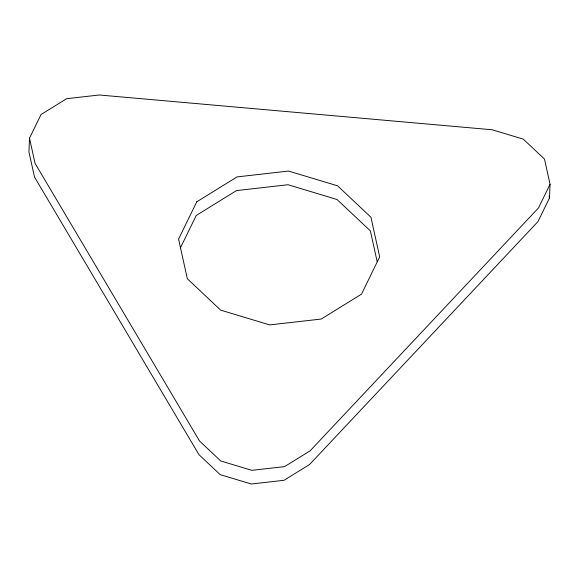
<?xml version="1.0" encoding="UTF-8"?>
<svg xmlns="http://www.w3.org/2000/svg" width="579" height="579" viewBox="0 0 579 579"><rect width="100%" height="100%" fill="white"/><g stroke="black" fill="none" stroke-linecap="round" stroke-linejoin="round"><path stroke-width="0.87" d="M29.5 138.186L28.95 151.864L34.508 177.051L198.988 454.689L220.172 474.642L251.3 484.008L284.036 480.295L309.599 464.481L537.949 221.619L549.5 197.946L550.05 184.274L544.492 159.087L523.307 139.141L492.186 129.768L99.356 94.992L66.621 98.705L41.051 114.519L29.5 138.186L35.058 163.372L199.538 441.017L220.722 460.964L251.851 470.336L284.579 466.616L310.149 450.809L538.499 207.941L550.05 184.274M180.402 247.892L196.223 215.489L236.478 190.592L288.016 184.737L337.029 199.494L370.379 230.905L377.19 261.744M549.116 196.209L549.5 197.946M196.773 201.81L178.578 239.076L187.335 278.731L220.679 310.149L269.691 324.899L321.229 319.051L361.491 294.154L379.679 256.881L370.929 217.234L337.579 185.816L288.566 171.058L237.028 176.913L196.773 201.81"/></g></svg>
